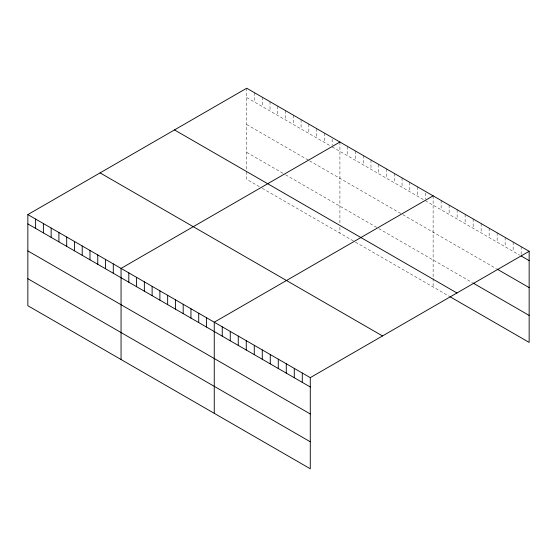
<?xml version="1.0" encoding="UTF-8"?>
<svg xmlns="http://www.w3.org/2000/svg" width="557" height="557" viewBox="0 0 557 557"><rect width="100%" height="100%" fill="white"/><g stroke="black" fill="none" stroke-linecap="round" stroke-linejoin="round"><path stroke-width="0.42" stroke-dasharray="2.79 2.09" d="M246.716 88.222L246.716 170.922M246.716 97.559L330.74 146.066M332.153 146.881L423.94 199.879M425.353 200.694L519.695 255.162M246.716 124.552L308.85 160.423M309.56 160.834L402.057 214.236M402.76 214.64L496.412 268.711M246.716 152.36L284.843 174.376M285.553 174.78L377.34 227.778M378.753 228.593L472.406 282.664M259.423 186.692L246.716 179.354L246.716 171.765M262.25 188.322L354.746 241.724M355.45 242.135L449.13 296.213M521.15 246.667L521.15 255.155M513.143 242.044L513.143 251.381M505.143 237.428L505.143 246.758M497.143 232.805L497.143 242.142M489.137 228.182L489.137 237.519M481.137 223.566L481.137 232.903M473.137 218.943L473.137 228.279M465.13 214.327L465.13 223.656M457.13 209.704L457.13 219.04M449.13 205.087L449.13 214.417M441.123 200.464L441.123 209.801M433.123 195.841L433.123 277.699M433.123 278.542L433.123 286.973M425.353 193.056L425.353 198.995M417.59 186.874L417.59 196.21M409.82 182.39L409.82 191.726M402.057 177.906L402.057 187.243M394.286 173.422L394.286 182.759M386.523 168.938L386.523 178.275M378.753 164.454L378.753 173.791M370.983 159.97L370.983 169.307M363.22 155.487L363.22 164.823M355.45 151.003L355.45 160.339M347.686 146.519L347.686 155.856M339.916 142.035L339.916 223.886M339.916 227.263L339.916 233.167M332.153 139.243L332.153 145.189M324.383 133.067L324.383 142.397M316.62 128.583L316.62 137.913M308.85 124.1L308.85 133.429M301.086 119.609L301.086 128.946M293.316 115.125L293.316 124.462M285.553 110.641L285.553 119.978M277.783 106.157L277.783 115.494M270.013 101.673L270.013 111.01M262.25 97.19L262.25 106.526M254.479 92.706L254.479 102.042"/><path stroke-width="0.84" d="M27.85 214.584L310.284 377.646L310.284 468.778L27.85 305.716L27.85 214.584L246.716 88.222L529.15 251.284L529.15 342.416L449.854 296.637M339.916 142.035L121.057 268.39L121.057 359.523M433.123 195.841L214.257 322.204L214.257 413.336M310.284 377.646L529.15 251.284M521.15 255.997L529.15 260.62M497.143 269.135L529.15 287.614M473.137 283.081L529.15 315.422M174.487 129.92L456.928 292.982M100.072 172.886L382.513 335.948M27.85 223.921L310.284 386.983M27.85 250.908L310.284 413.976M27.85 278.723L310.284 441.785M302.284 373.023L302.284 382.36M294.284 368.407L294.284 377.743M286.277 363.784L286.277 373.12M278.277 359.168L278.277 368.497M270.27 354.544L270.27 363.881M262.27 349.928L262.27 359.258M254.27 345.305L254.27 354.642M246.264 340.682L246.264 350.019M238.264 336.066L238.264 345.403M230.264 331.443L230.264 340.78M222.257 326.827L222.257 336.156M206.487 317.72L206.487 327.056M198.724 313.236L198.724 322.573M190.954 308.752L190.954 318.089M183.19 304.268L183.19 313.605M175.42 299.784L175.42 309.121M167.657 295.301L167.657 304.637M159.887 290.817L159.887 300.146M152.124 286.333L152.124 295.663M144.354 281.849L144.354 291.179M136.59 277.365L136.59 286.695M128.82 272.881L128.82 282.211M113.287 263.907L113.287 273.243M105.517 259.423L105.517 268.759M97.754 254.939L97.754 264.276M89.983 250.455L89.983 259.792M82.22 245.971L82.22 255.308M74.45 241.487L74.45 250.824M66.687 237.004L66.687 246.34M58.917 232.52L58.917 241.856M51.153 228.036L51.153 237.373M43.383 223.552L43.383 232.889M35.62 219.068L35.62 228.405"/></g></svg>
